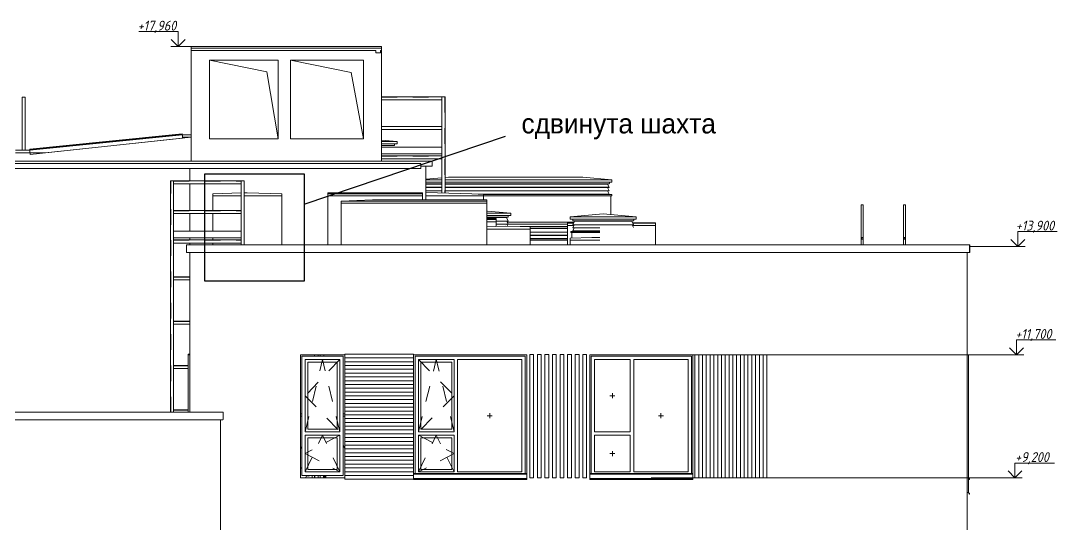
# Model space of a CAD drawing. Header units: millimetres. Extents: x -2128 to 116635, y -18248 to 18481.
# Drawn here: x 48391 to 69460, y 8257 to 18481 of the extents above; entities that cross this region are included whole.
import ezdxf

# ---------------------------------------------------------------- set-up
doc = ezdxf.new("R2010")
doc.units = ezdxf.units.MM
for name, pattern in [('200_ШТРИХ__ш1_п0_6_', [160, 100, -60]), ('IMPORT-Невидимая', [391.222223, 282.222223, -109]), ('Штрих', [635, 317.5, -317.5])]:
    doc.linetypes.add(name, pattern=pattern)
for name, color, linetype, lineweight in [('A-DETL-1', 7, 'Continuous', 5), ('A-DETL-2', 7, 'IMPORT-Невидимая', 5), ('A-DOOR', 7, 'Continuous', 9), ('A-DOOR-1', 7, 'Continuous', 5), ('A-DOOR-2', 7, '200_ШТРИХ__ш1_п0_6_', 5), ('A-DOOR-FRAM', 7, 'Continuous', 5), ('A-DOOR-HDLN', 7, 'Штрих', 5), ('A-FLOR', 7, 'Continuous', 9), ('A-GENM', 7, 'Continuous', 9), ('A-GENM-HDLN', 7, 'Штрих', 5), ('A-GLAZ-1', 7, 'Continuous', 5), ('A-GLAZ-2', 7, 'Штрих', 5), ('A-GLAZ-CWMG', 7, 'Continuous', 9), ('A-ROOF', 7, 'Continuous', 9), ('A-WALL', 7, 'Continuous', 5), ('G-ANNO-DIMS', 7, 'Continuous', 9), ('G-ANNO-DIMS-1', 7, 'Continuous', 20), ('I-WALL', 7, 'Continuous', 5), ('S-BEAM', 7, 'Continuous', 9)]:
    doc.layers.add(name, color=color, linetype=linetype, lineweight=lineweight)
doc.styles.add('ISOCPEUR_I_1', font='isocpeui.ttf', dxfattribs={"width": 0.9, "height": 200})

msp = doc.modelspace()

# ---------------------------------------------------------------- linework, layer by layer
at = {"color": 1}
for p, q in [((54149, 14756), (58244, 16134)), ((52134, 15375), (54149, 15375)), ((52134, 13196), (52134, 15375)), ((54149, 15375), (54149, 13196)), ((54149, 13196), (52134, 13196))]:
    msp.add_line(p, q, dxfattribs=at)
at = {"layer": 'A-DETL-1'}
msp.add_line((67673.8, 13899.7), (67793.8, 13899.7), dxfattribs=at)
at = {"layer": 'A-DETL-2'}
msp.add_line((51855.8, 17959.6), (51675.8, 17959.6), dxfattribs=at)
at = {"layer": 'A-DOOR'}
for centre, radius, start, end in [((54105.8, 9400), 10, 90.00005, 269.99995), ((54235.8, 9265), 30, 210.25525, 329.89411)]:
    msp.add_arc(centre, radius, start, end, dxfattribs=at)
at = {"layer": 'A-DOOR-1'}
for p, q in [((54105.8, 10450), (54075.8, 10450)), ((54975.8, 10450), (54945.8, 10450)), ((54315.8, 9250), (54315.8, 9200)), ((54595.8, 9200), (54595.8, 9250))]:
    msp.add_line(p, q, dxfattribs=at)
at = {"layer": 'A-DOOR-2'}
for p, q in [((54075.8, 9838.3), (54105.8, 9787.5)), ((54945.8, 9855.2), (54975.8, 9804.4)), ((54208.5, 9250), (54179, 9200))]:
    msp.add_line(p, q, dxfattribs=at)
at = {"layer": 'A-DOOR-FRAM'}
for p, q in [((54075.8, 10500), (54105.8, 10500)), ((54105.8, 10450), (54075.8, 10450)), ((54945.8, 10500), (54975.8, 10500)), ((54975.8, 10450), (54945.8, 10450)), ((54315.8, 9250), (54315.8, 9200)), ((54570.8, 9250), (54570.8, 9200))]:
    msp.add_line(p, q, dxfattribs=at)
at = {"layer": 'A-DOOR-HDLN'}
for p, q in [((54105.8, 10500), (54075.8, 10500)), ((54105.8, 10500), (54075.8, 10500)), ((54975.8, 10500), (54945.8, 10500)), ((54975.8, 10500), (54945.8, 10500)), ((54365.8, 9200), (54365.8, 9250)), ((54365.8, 9200), (54365.8, 9250)), ((54545.8, 9200), (54545.8, 9250)), ((54545.8, 9200), (54545.8, 9250))]:
    msp.add_line(p, q, dxfattribs=at)
at = {"layer": 'A-FLOR'}
for p, q in [((51680.8, 16165), (48578.8, 15850)), ((48885.6, 15800), (51680.8, 16095.8)), ((51680.8, 16165), (51855.8, 16165)), ((51680.8, 16165), (51680.8, 16095.8)), ((51855.8, 16115), (51680.8, 16115)), ((48285.8, 15850), (48578.8, 15850)), ((48578.8, 15850), (48578.8, 15800)), ((48885.6, 15800), (48285.8, 15800)), ((40025.8, 15580), (56525.8, 15580)), ((56525.8, 15480), (40025.8, 15480)), ((56525.8, 15580), (56525.8, 15480))]:
    msp.add_line(p, q, dxfattribs=at)
at = {"layer": 'A-GENM'}
for p, q in [((48420.6, 16930), (48483.6, 16930)), ((48420.6, 15850), (48420.6, 16930)), ((48483.6, 16930), (48483.6, 15850)), ((56952.8, 16937), (55725.8, 16937)), ((55725.8, 16874), (56952.8, 16874)), ((56952.8, 16937), (57015.8, 16937)), ((56952.8, 16937), (56952.8, 14984.3)), ((57015.8, 14982.4), (57015.8, 16937)), ((56952.8, 16337), (55725.8, 16337)), ((55725.8, 16274), (56952.8, 16274)), ((55725.8, 15917), (56952.8, 15917)), ((56751.5, 15629.9), (39865.8, 15629.9)), ((55725.8, 15777), (56952.8, 15777)), ((56952.8, 15737), (55725.8, 15737)), ((55725.8, 15674), (56952.8, 15674)), ((56751.5, 15629.9), (56751.5, 15530)), ((56525.8, 15530), (56751.5, 15530)), ((51435.8, 15230), (51498.8, 15230)), ((51435.8, 15230), (51435.8, 10529.7)), ((51498.8, 10529.7), (51498.8, 15230)), ((52872.8, 15230), (51498.8, 15230)), ((52872.8, 15230), (52935.8, 15230)), ((52872.8, 15230), (52872.8, 13930)), ((52935.8, 13930), (52935.8, 15230)), ((51498.8, 15167), (52872.8, 15167)), ((52872.8, 14630), (51498.8, 14630)), ((51498.8, 14567), (52872.8, 14567)), ((65475.8, 14735.4), (65475.8, 14073.9)), ((65507.8, 14743.4), (65483.8, 14743.4)), ((65483.8, 14743.4), (65507.8, 14743.4)), ((65515.8, 14073.9), (65515.8, 14735.4)), ((66335.8, 14735.4), (66335.8, 14073.9)), ((66367.8, 14743.4), (66343.8, 14743.4)), ((66375.8, 14073.9), (66375.8, 14735.4)), ((51498.8, 14210), (52872.8, 14210)), ((51498.8, 14070), (52872.8, 14070)), ((52872.8, 14030), (51498.8, 14030)), ((51498.8, 13967), (52872.8, 13967)), ((51757.7, 13930), (67673.8, 13930)), ((51757.7, 13930), (51757.7, 13783)), ((65475.8, 14073.9), (65475.8, 14055)), ((65475.8, 14055), (65475.8, 13930)), ((65479.8, 14055), (65479.8, 14073.9)), ((65507.8, 14080.2), (65483.8, 14080.2)), ((65483.8, 14077.1), (65507.8, 14077.1)), ((65507.8, 14051.9), (65483.8, 14051.9)), ((65483.8, 14048.7), (65507.8, 14048.7)), ((65511.8, 14073.9), (65511.8, 14055)), ((65515.8, 14055), (65515.8, 14073.9)), ((65515.8, 13930), (65515.8, 14055)), ((66335.8, 14073.9), (66335.8, 14055)), ((66335.8, 14055), (66335.8, 13930)), ((66339.8, 14055), (66339.8, 14073.9)), ((66367.8, 14080.2), (66343.8, 14080.2)), ((66343.8, 14077.1), (66367.8, 14077.1)), ((66367.8, 14051.9), (66343.8, 14051.9)), ((66343.8, 14048.7), (66367.8, 14048.7)), ((66371.8, 14073.9), (66371.8, 14055)), ((66375.8, 14055), (66375.8, 14073.9)), ((66375.8, 13930), (66375.8, 14055)), ((67673.8, 13930), (67673.8, 13783)), ((67673.8, 13930), (67685.8, 13930)), ((67685.8, 13930), (67685.8, 13783)), ((51764.8, 13775.9), (67666.7, 13775.9)), ((67666, 13775.9), (67678.6, 13775.9)), ((51825.8, 13280), (51498.8, 13280)), ((51498.8, 13217), (51825.8, 13217)), ((51825.8, 12380), (51498.8, 12380)), ((51498.8, 12317), (51825.8, 12317)), ((54359.8, 11670), (54359.8, 11700)), ((54434.8, 11670), (54434.8, 11700)), ((54476.8, 11700), (54476.8, 11670)), ((54551.8, 11700), (54551.8, 11670)), ((51795.8, 11480), (51498.8, 11480)), ((51498.8, 11417), (51795.8, 11417)), ((51795.8, 10580), (51498.8, 10580)), ((52502.8, 10529.7), (39875.7, 10529.7)), ((39882.8, 10376.9), (52495.7, 10376.9)), ((52502.8, 10384), (52502.8, 10529.7)), ((54359.8, 9200), (54359.8, 9250)), ((54434.8, 9200), (54434.8, 9250)), ((54476.8, 9250), (54476.8, 9200)), ((54551.8, 9250), (54551.8, 9200))]:
    msp.add_line(p, q, dxfattribs=at)
at = {"layer": 'A-GENM', "flags": 128}
for points in [[(65483.8, 14743.4), (65482, 14743.2), (65480.3, 14742.6), (65478.8, 14741.7), (65477.5, 14740.4), (65476.5, 14738.9), (65476, 14737.2), (65475.8, 14735.4)], [(65475.8, 14735.4), (65476, 14737.2), (65476.5, 14738.9), (65477.5, 14740.4), (65478.8, 14741.7), (65480.3, 14742.6), (65482, 14743.2), (65483.8, 14743.4)], [(65515.8, 14735.4), (65515.6, 14737.2), (65515, 14738.9), (65514, 14740.4), (65512.7, 14741.7), (65511.2, 14742.6), (65509.5, 14743.2), (65507.8, 14743.4)], [(65507.8, 14743.4), (65509.5, 14743.2), (65511.2, 14742.6), (65512.7, 14741.7), (65514, 14740.4), (65515, 14738.9), (65515.6, 14737.2), (65515.8, 14735.4)], [(66343.8, 14743.4), (66342, 14743.2), (66340.3, 14742.6), (66338.8, 14741.7), (66337.5, 14740.4), (66336.5, 14738.9), (66336, 14737.2), (66335.8, 14735.4)], [(66375.8, 14735.4), (66375.6, 14737.2), (66375, 14738.9), (66374, 14740.4), (66372.7, 14741.7), (66371.2, 14742.6), (66369.5, 14743.2), (66367.8, 14743.4)]]:
    msp.add_lwpolyline(points, dxfattribs=at)
at = {"layer": 'A-GENM'}
for centre, major_axis, start_param, end_param in [((65483.8, 14073.9), (8, 0), 1.5707963, 3.1415927), ((65483.8, 14055), (8, 0), 3.1415927, 4.712389), ((65483.8, 14073.9), (4, 0), 1.5707963, 3.1415927), ((65483.8, 14055), (4, 0), 3.1415927, 4.712389), ((65507.8, 14073.9), (8, 0), 0, 1.5707963), ((65507.8, 14073.9), (4, 0), 0, 1.5707963), ((65507.8, 14055), (8, 0), 4.712389, 6.2831853), ((65507.8, 14055), (-4, 0), 1.5707963, 3.1415927), ((66343.8, 14073.9), (8, 0), 1.5707963, 3.1415927), ((66343.8, 14055), (8, 0), 3.1415927, 4.712389), ((66343.8, 14073.9), (4, 0), 1.5707963, 3.1415927), ((66343.8, 14055), (4, 0), 3.1415927, 4.712389), ((66367.8, 14073.9), (8, 0), 0, 1.5707963), ((66367.8, 14073.9), (4, 0), 0, 1.5707963), ((66367.8, 14055), (8, 0), 4.712389, 6.2831853), ((66367.8, 14055), (-4, 0), 1.5707963, 3.1415927)]:
    msp.add_ellipse(centre, major_axis=major_axis, ratio=0.7884183, start_param=start_param, end_param=end_param, dxfattribs=at)
for points, knots in [([(51757.7, 13783), (51757.7, 13782.5), (51757.8, 13781.3), (51758.3, 13780), (51758.9, 13779), (51759.4, 13778.4), (51760, 13777.8), (51760.7, 13777.2), (51761.4, 13776.8), (51762.2, 13776.4), (51763, 13776.1), (51763.8, 13776), (51764.7, 13775.9), (51765.2, 13775.9), (51765.5, 13776)], [0, 0, 0, 0, 0.11111111, 0.22222222, 0.27777778, 0.33333333, 0.38888889, 0.44444444, 0.5, 0.55555556, 0.61111111, 0.66666667, 0.72222222, 0.77777778, 0.77777778, 0.77777778, 0.77777778]), ([(67673.8, 13783), (67673.8, 13782.5), (67673.7, 13781.3), (67673.2, 13780), (67672.6, 13779), (67672.1, 13778.4), (67671.5, 13777.8), (67670.8, 13777.2), (67670.1, 13776.8), (67669.3, 13776.4), (67668.5, 13776.1), (67667.7, 13776), (67666.9, 13775.9), (67666.3, 13775.9), (67666, 13776)], [0, 0, 0, 0, 0.11111111, 0.22222222, 0.27777778, 0.33333333, 0.38888889, 0.44444444, 0.5, 0.55555556, 0.61111111, 0.66666667, 0.72222222, 0.77777778, 0.77777778, 0.77777778, 0.77777778]), ([(67685.8, 13783), (67685.8, 13782.5), (67685.6, 13781.3), (67685.1, 13780), (67684.5, 13779), (67684, 13778.4), (67683.4, 13777.8), (67682.8, 13777.2), (67682, 13776.8), (67681.3, 13776.4), (67680.5, 13776.1), (67679.6, 13776), (67678.8, 13775.9), (67678.2, 13775.9), (67677.9, 13776)], [0, 0, 0, 0, 0.11111111, 0.22222222, 0.27777778, 0.33333333, 0.38888889, 0.44444444, 0.5, 0.55555556, 0.61111111, 0.66666667, 0.72222222, 0.77777778, 0.77777778, 0.77777778, 0.77777778]), ([(52495, 10377), (52495.3, 10376.9), (52495.9, 10376.9), (52496.7, 10377), (52497.5, 10377.1), (52498.3, 10377.4), (52499.1, 10377.8), (52499.8, 10378.2), (52500.5, 10378.8), (52501.1, 10379.4), (52501.6, 10380), (52502.2, 10381), (52502.7, 10382.3), (52502.8, 10383.5), (52502.8, 10384)], [0.22222222, 0.22222222, 0.22222222, 0.22222222, 0.27777778, 0.33333333, 0.38888889, 0.44444444, 0.5, 0.55555556, 0.61111111, 0.66666667, 0.72222222, 0.77777778, 0.88888889, 1, 1, 1, 1])]:
    msp.add_open_spline(points, degree=3, knots=knots, dxfattribs=at)
for points in [[(67667.7, 13776), (67667.4, 13776), (67666.9, 13775.9), (67666.3, 13775.9), (67666, 13776)], [(67679.6, 13776), (67679.3, 13776), (67678.8, 13775.9), (67678.2, 13775.9), (67677.9, 13776)]]:
    msp.add_open_spline(points, degree=3, dxfattribs=at)
at = {"layer": 'A-GENM-HDLN'}
for p, q in [((48477.6, 15850), (48477.6, 16930)), ((55725.8, 16931), (56952.8, 16931)), ((56952.8, 16937), (57009.8, 16937)), ((57009.8, 16937), (57015.8, 16937)), ((57009.8, 16937), (57009.8, 14982.6)), ((55725.8, 16331), (56952.8, 16331)), ((55725.8, 15731), (56952.8, 15731)), ((51441.8, 15230), (51435.8, 15230)), ((51498.8, 15230), (51441.8, 15230)), ((51441.8, 10529.7), (51441.8, 15230)), ((51498.8, 15224), (52872.8, 15224)), ((52872.8, 15230), (52929.8, 15230)), ((52929.8, 15230), (52935.8, 15230)), ((52929.8, 15230), (52929.8, 13930)), ((51498.8, 14624), (52872.8, 14624)), ((51498.8, 14024), (52872.8, 14024)), ((51498.8, 13274), (51825.8, 13274)), ((51498.8, 12374), (51825.8, 12374)), ((51498.8, 11474), (51795.8, 11474)), ((51498.8, 10574), (51795.8, 10574))]:
    msp.add_line(p, q, dxfattribs=at)
at = {"layer": 'A-GLAZ-1'}
for p, q in [((53392.4, 17446.7), (52225.8, 17680)), ((55109.1, 17433.3), (53875.8, 17680)), ((53625.8, 16085), (53392.4, 17446.7)), ((55355.8, 16085), (55109.1, 17433.3)), ((54075.8, 11700), (54075.8, 9200)), ((54975.8, 11700), (54075.8, 11700)), ((54105.8, 9250), (54105.8, 11670)), ((54105.8, 11670), (54945.8, 11670)), ((54175.8, 11600), (54175.8, 10135)), ((54175.8, 11600), (54875.8, 11600)), ((54875.8, 10135), (54875.8, 11600)), ((54945.8, 11670), (54945.8, 9250)), ((54975.8, 11557), (54975.8, 11634)), ((58675.8, 11700), (56375.8, 11700)), ((56375.8, 11634), (56375.8, 11557)), ((56405.8, 9285), (56405.8, 11670)), ((56405.8, 11670), (58645.8, 11670)), ((56475.8, 11600), (56475.8, 10135)), ((56475.8, 11600), (57200.8, 11600)), ((57200.8, 11600), (57200.8, 10135)), ((57270.8, 9320), (57270.8, 11600)), ((57270.8, 11600), (58575.8, 11600)), ((58575.8, 9320), (58575.8, 11600)), ((58645.8, 11670), (58645.8, 9285)), ((58675.8, 9202.5), (58675.8, 11700)), ((59955.8, 11700), (59955.8, 9202.5)), ((62055.8, 11700), (59955.8, 11700)), ((59985.8, 9285), (59985.8, 11670)), ((59985.8, 11670), (62025.8, 11670)), ((60055.8, 11600), (60055.8, 10135)), ((60055.8, 11600), (60780.8, 11600)), ((60780.8, 11600), (60780.8, 10135)), ((60850.8, 9320), (60850.8, 11600)), ((60850.8, 11600), (61955.8, 11600)), ((61955.8, 9320), (61955.8, 11600)), ((62025.8, 11670), (62025.8, 9285)), ((62055.8, 9202.5), (62055.8, 11700)), ((54225.8, 11550), (54225.8, 10185)), ((54225.8, 11550), (54825.8, 11550)), ((54825.8, 10185), (54825.8, 11550)), ((54975.8, 11403), (54975.8, 11480)), ((56375.8, 11480), (56375.8, 11403)), ((56525.8, 11550), (56525.8, 10185)), ((56525.8, 11550), (57150.8, 11550)), ((57150.8, 10185), (57150.8, 11550)), ((54975.8, 11249), (54975.8, 11326)), ((54975.8, 11095), (54975.8, 11172)), ((56375.8, 11326), (56375.8, 11249)), ((56375.8, 11172), (56375.8, 11095)), ((54975.8, 10941), (54975.8, 11018)), ((56375.8, 11018), (56375.8, 10941)), ((54975.8, 10787), (54975.8, 10864)), ((56375.8, 10864), (56375.8, 10787)), ((60468.3, 10867.5), (60368.3, 10867.5)), ((60418.3, 10917.5), (60418.3, 10817.5)), ((54975.8, 10633), (54975.8, 10710)), ((54975.8, 10479), (54975.8, 10556)), ((56375.8, 10710), (56375.8, 10633)), ((56375.8, 10556), (56375.8, 10479)), ((54975.8, 10325), (54975.8, 10402)), ((56375.8, 10402), (56375.8, 10325)), ((57973.3, 10460), (57873.3, 10460)), ((57923.3, 10510), (57923.3, 10410)), ((61453.3, 10460), (61353.3, 10460)), ((61403.3, 10510), (61403.3, 10410)), ((54875.8, 10135), (54175.8, 10135)), ((54225.8, 10185), (54825.8, 10185)), ((54975.8, 10171), (54975.8, 10248)), ((56375.8, 10248), (56375.8, 10171)), ((57200.8, 10135), (56475.8, 10135)), ((56525.8, 10185), (57150.8, 10185)), ((60780.8, 10135), (60055.8, 10135)), ((54175.8, 10065), (54175.8, 9320)), ((54175.8, 10065), (54875.8, 10065)), ((54225.8, 10015), (54225.8, 9370)), ((54225.8, 10015), (54825.8, 10015)), ((54825.8, 9370), (54825.8, 10015)), ((54875.8, 9320), (54875.8, 10065)), ((54975.8, 10017), (54975.8, 10094)), ((54975.8, 9863), (54975.8, 9940)), ((56375.8, 10094), (56375.8, 10017)), ((56375.8, 9940), (56375.8, 9863)), ((56475.8, 10065), (56475.8, 9320)), ((56475.8, 10065), (57200.8, 10065)), ((56525.8, 10015), (56525.8, 9370)), ((56525.8, 10015), (57150.8, 10015)), ((57150.8, 9370), (57150.8, 10015)), ((57200.8, 10065), (57200.8, 9320)), ((60055.8, 10065), (60055.8, 9320)), ((60055.8, 10065), (60780.8, 10065)), ((60780.8, 10065), (60780.8, 9320)), ((54975.8, 9709), (54975.8, 9786)), ((56375.8, 9786), (56375.8, 9709)), ((60468.3, 9692.5), (60368.3, 9692.5)), ((60418.3, 9742.5), (60418.3, 9642.5)), ((54975.8, 9555), (54975.8, 9632)), ((56375.8, 9632), (56375.8, 9555)), ((54175.8, 9320), (54875.8, 9320)), ((54225.8, 9370), (54825.8, 9370)), ((54975.8, 9401), (54975.8, 9478)), ((54975.8, 9247), (54975.8, 9324)), ((56375.8, 9478), (56375.8, 9401)), ((56375.8, 9324), (56375.8, 9247)), ((58675.8, 9285), (56375.8, 9285)), ((58675.8, 9275), (56375.8, 9275)), ((56475.8, 9320), (57200.8, 9320)), ((56525.8, 9370), (57150.8, 9370)), ((57270.8, 9320), (58575.8, 9320)), ((62055.8, 9285), (59955.8, 9285)), ((62055.8, 9275), (59955.8, 9275)), ((60055.8, 9320), (60780.8, 9320)), ((60850.8, 9320), (61955.8, 9320)), ((54075.8, 9200), (54975.8, 9200)), ((54945.8, 9250), (54105.8, 9250)), ((56375.8, 9188), (56375.8, 9193.8)), ((56375.8, 9163), (56375.8, 9188)), ((56375.8, 9188), (58675.8, 9188)), ((58675.8, 9163), (56375.8, 9163)), ((58675.8, 9202.5), (58675.8, 9188)), ((58675.8, 9188), (58675.8, 9163)), ((59955.8, 9188), (59955.8, 9202.5)), ((59955.8, 9163), (59955.8, 9188)), ((59955.8, 9188), (62055.8, 9188)), ((62055.8, 9163), (59955.8, 9163)), ((62055.8, 9202.5), (62055.8, 9188)), ((62055.8, 9188), (62055.8, 9163)), ((67675.8, 9188), (67625.8, 9202.5)), ((67625.8, 9201.5), (67674.8, 9187.2)), ((67665.6, 9177.4), (67664.6, 9177.1)), ((67664.6, 9177.1), (67669.8, 9163)), ((67670.5, 9164), (67665.6, 9177.4)), ((67669.8, 9163), (67675.8, 9163)), ((67674.8, 9164), (67670.5, 9164)), ((67674.8, 9187.2), (67674.8, 9164)), ((67675.8, 9163), (67675.8, 9188)), ((67675.8, 8891), (67625.8, 8902.5)), ((67625.8, 8901.5), (67674.8, 8890.2)), ((67665.6, 8880.4), (67664.6, 8880.1)), ((67664.6, 8880.1), (67669.8, 8866)), ((67670.5, 8867), (67665.6, 8880.4)), ((67669.8, 8866), (67675.8, 8866)), ((67674.8, 8867), (67670.5, 8867)), ((67674.8, 8890.2), (67674.8, 8867)), ((67675.8, 8866), (67675.8, 8891))]:
    msp.add_line(p, q, dxfattribs=at)
at = {"layer": 'A-GLAZ-2'}
for p, q in [((54175.8, 10135), (54525.8, 11600)), ((54875.8, 11600), (54175.8, 10867.5)), ((54875.8, 10135), (54525.8, 11600)), ((56475.8, 10135), (56838.3, 11600)), ((56475.8, 11600), (57200.8, 10867.5)), ((57200.8, 10135), (56838.3, 11600)), ((54175.8, 10867.5), (54875.8, 10135)), ((57200.8, 10867.5), (56475.8, 10135)), ((54175.8, 9320), (54525.8, 10065)), ((54875.8, 10065), (54175.8, 9692.5)), ((54875.8, 9320), (54525.8, 10065)), ((56475.8, 9320), (56838.3, 10065)), ((56475.8, 10065), (57200.8, 9692.5)), ((57200.8, 9320), (56838.3, 10065)), ((54175.8, 9692.5), (54875.8, 9320)), ((57200.8, 9692.5), (56475.8, 9320))]:
    msp.add_line(p, q, dxfattribs=at)
at = {"layer": 'A-GLAZ-CWMG'}
for p, q in [((48573, 15874.8), (50123, 16029.8)), ((50123, 16029.8), (51673, 16184.8)), ((50124.7, 16012.9), (51674.7, 16167.9)), ((51673, 16184.8), (51674.7, 16167.9)), ((51674.7, 16167.9), (51675, 16164.3)), ((51680.8, 16107), (51681.9, 16095.9)), ((48574.7, 15857.9), (48573, 15874.8)), ((48574.7, 15857.9), (50124.7, 16012.9)), ((48575.5, 15850), (48574.7, 15857.9))]:
    msp.add_line(p, q, dxfattribs=at)
at = {"layer": 'A-ROOF'}
for p, q in [((51855.8, 17876.8), (51855.8, 17960.6)), ((55725.8, 17960.6), (51855.8, 17960.6)), ((55725.8, 17924), (51855.8, 17924)), ((55725.8, 17960.6), (55725.8, 17880)), ((51855.8, 17876.8), (55605.8, 17876.8)), ((55605.8, 17876.8), (55605.8, 17830)), ((55705.8, 17830), (55605.8, 17830)), ((55705.8, 17830), (55705.8, 17880)), ((55705.8, 17880), (55725.8, 17880)), ((52872.8, 14986.3), (52295.8, 14969)), ((52295.8, 14924.4), (52295.8, 14969)), ((52995.8, 14990), (52935.8, 14988.2)), ((53695.8, 14969), (52995.8, 14990)), ((53695.8, 14969), (53695.8, 14924.4)), ((54635.8, 14925), (54635.8, 14990)), ((56555.8, 14990), (54635.8, 14990)), ((56555.8, 14969), (54635.8, 14969)), ((56555.8, 14925), (56555.8, 14990)), ((57795.8, 14959), (56625.8, 14994.1)), ((52295.8, 14924.4), (52872.8, 14924.4)), ((52935.8, 14924.4), (53695.8, 14924.4)), ((54635.8, 14925), (56555.8, 14925)), ((55540.8, 14843.9), (54905.8, 14819)), ((54905.8, 14775), (54905.8, 14819)), ((57865.8, 14819), (54905.8, 14819)), ((54905.8, 14775), (57865.8, 14775)), ((57865.8, 14843.9), (55540.8, 14843.9)), ((56625.8, 14925), (57795.8, 14925)), ((57795.8, 14959), (57795.8, 14925)), ((57865.8, 14843.9), (57865.8, 14775)), ((57865.8, 14465), (58055.8, 14465)), ((58055.8, 14444), (57865.8, 14444)), ((57865.8, 14400), (58055.8, 14400)), ((58055.8, 14465), (58055.8, 14400)), ((59505.8, 14325), (59505.8, 14380.2)), ((59505.8, 14380.2), (59631.4, 14380.2)), ((59626.1, 14369), (59505.8, 14369)), ((60830.1, 14380.2), (61295.8, 14380.2)), ((61295.8, 14369), (60835.4, 14369)), ((61295.8, 14380.2), (61295.8, 14325)), ((58240.8, 14309.1), (57865.8, 14297.9)), ((57865.8, 14250), (58745.8, 14250)), ((58745.8, 14294), (58240.8, 14309.1)), ((58745.8, 14294), (58745.8, 14250)), ((59505.8, 14325), (59635.3, 14325)), ((60826.2, 14325), (61295.8, 14325)), ((60000.8, 14082.2), (59560.8, 14069)), ((59560.8, 14025), (59560.8, 14069)), ((59560.8, 14025), (60162.8, 14025)), ((60162.8, 14077.3), (60000.8, 14082.2))]:
    msp.add_line(p, q, dxfattribs=at)
at = {"layer": 'A-WALL'}
for p, q in [((51855.8, 15629.9), (51855.8, 17876.8)), ((51855.8, 17876.8), (51855.8, 17876.8)), ((55725.8, 17880), (55725.8, 15629.9)), ((52225.8, 16085), (52225.8, 17680)), ((52225.8, 17680), (53625.8, 17680)), ((53625.8, 17680), (53625.8, 16085)), ((53875.8, 16085), (53875.8, 17680)), ((53875.8, 17680), (55355.8, 17680)), ((55355.8, 17680), (55355.8, 16085)), ((53625.8, 16085), (52225.8, 16085)), ((55355.8, 16085), (53875.8, 16085)), ((51825.8, 15230), (51825.8, 15480)), ((56625.8, 15530), (56625.8, 14843.9)), ((51825.8, 14630), (51825.8, 15167)), ((52295.8, 14924.4), (52295.8, 14630)), ((53695.8, 14924.4), (53695.8, 14924.4)), ((53695.8, 13930), (53695.8, 14924.4)), ((54635.8, 13930), (54635.8, 14925)), ((54905.8, 13930), (54905.8, 14775)), ((56555.8, 14843.9), (56555.8, 14925)), ((57795.8, 14843.9), (57795.8, 14925)), ((57865.8, 13930), (57865.8, 14775)), ((60385.8, 14545.1), (60385.8, 14926.5)), ((51825.8, 14210), (51825.8, 14567)), ((52295.8, 14567), (52295.8, 14210)), ((58055.8, 14303.6), (58055.8, 14400)), ((60385.8, 14412.1), (60385.8, 14420.3)), ((58745.8, 13930), (58745.8, 14250)), ((59505.8, 13930), (59505.8, 14325)), ((59595.8, 14178.1), (59595.8, 14070)), ((61295.8, 13930), (61295.8, 14325)), ((51825.8, 14030), (51825.8, 14070)), ((51825.8, 13930), (51825.8, 13967)), ((52295.8, 14070), (52295.8, 14030)), ((52295.8, 13967), (52295.8, 13930)), ((59560.8, 13930), (59560.8, 14025)), ((51825.8, 13776), (51825.8, 10529.7)), ((67625.8, 13776), (67625.8, -89.5)), ((54075.8, 11700), (54975.8, 11700)), ((54075.8, 9200), (54075.8, 11700)), ((54975.8, 11634), (54975.8, 11557)), ((56375.8, 11700), (58675.8, 11700)), ((56375.8, 11557), (56375.8, 11634)), ((58675.8, 11700), (58675.8, 9202.5)), ((59955.8, 11700), (62055.8, 11700)), ((59955.8, 9202.5), (59955.8, 11700)), ((62055.8, 11700), (62055.8, 9202.5)), ((54975.8, 11480), (54975.8, 11403)), ((56375.8, 11403), (56375.8, 11480)), ((54975.8, 11326), (54975.8, 11249)), ((54975.8, 11172), (54975.8, 11095)), ((56375.8, 11249), (56375.8, 11326)), ((56375.8, 11095), (56375.8, 11172)), ((54975.8, 11018), (54975.8, 10941)), ((56375.8, 10941), (56375.8, 11018)), ((54975.8, 10864), (54975.8, 10787)), ((56375.8, 10787), (56375.8, 10864)), ((54975.8, 10710), (54975.8, 10633)), ((54975.8, 10556), (54975.8, 10479)), ((56375.8, 10633), (56375.8, 10710)), ((56375.8, 10479), (56375.8, 10556)), ((52452.8, 10377), (52452.8, 7500)), ((54975.8, 10402), (54975.8, 10325)), ((56375.8, 10325), (56375.8, 10402)), ((54975.8, 10248), (54975.8, 10171)), ((56375.8, 10171), (56375.8, 10248)), ((54975.8, 10094), (54975.8, 10017)), ((54975.8, 9940), (54975.8, 9863)), ((56375.8, 10017), (56375.8, 10094)), ((56375.8, 9863), (56375.8, 9940)), ((54975.8, 9786), (54975.8, 9709)), ((56375.8, 9709), (56375.8, 9786)), ((54975.8, 9632), (54975.8, 9555)), ((56375.8, 9555), (56375.8, 9632)), ((54975.8, 9478), (54975.8, 9401)), ((54975.8, 9324), (54975.8, 9247)), ((56375.8, 9401), (56375.8, 9478)), ((56375.8, 9247), (56375.8, 9324)), ((54975.8, 9200), (54075.8, 9200))]:
    msp.add_line(p, q, dxfattribs=at)
at = {"layer": 'G-ANNO-DIMS', "extrusion": (0, 0, -1)}
for p, q in [((51588.6, 18259.6), (50788.6, 18259.6)), ((51588.6, 17959.6), (51588.6, 18259.6)), ((51740.2, 17959.6), (51440.2, 17959.6))]:
    msp.add_line(p, q, dxfattribs=at)
at = {"layer": 'G-ANNO-DIMS'}
for p, q in [((51746.9, 17959.6), (51588.6, 17959.6)), ((68660.5, 14199.7), (69460.5, 14199.7)), ((68660.5, 13899.7), (68660.5, 14199.7)), ((67728.7, 13899.7), (68660.5, 13899.7)), ((68508.9, 13899.7), (68808.8, 13899.7)), ((68631.4, 12000), (69431.4, 12000)), ((68631.4, 11700), (68631.4, 12000)), ((61796.9, 11700), (68631.4, 11700)), ((68479.8, 11700), (68779.8, 11700)), ((68601.2, 9500), (69401.2, 9500)), ((68601.2, 9200), (68601.2, 9500)), ((61208.4, 9200), (68601.2, 9200)), ((68449.6, 9200), (68749.5, 9200))]:
    msp.add_line(p, q, dxfattribs=at)
at = {"layer": 'G-ANNO-DIMS-1', "extrusion": (0, 0, -1)}
for q in [(51447.1, 18101), (51730, 18101)]:
    msp.add_line((51588.6, 17959.6), q, dxfattribs=at)
at = {"layer": 'G-ANNO-DIMS-1'}
for p, q in [((68660.5, 13899.7), (68519.1, 14041.2)), ((68660.5, 13899.7), (68801.9, 14041.2)), ((68631.4, 11700), (68490, 11841.4)), ((68631.4, 11700), (68772.9, 11841.4)), ((68601.2, 9200), (68459.8, 9341.4)), ((68601.2, 9200), (68742.6, 9341.4))]:
    msp.add_line(p, q, dxfattribs=at)
at = {"layer": 'I-WALL'}
for p, q in [((51855.8, 16114.3), (48583.8, 15768.1)), ((48583.8, 15800), (48583.8, 15768.1)), ((51795.8, 11700), (51795.8, 11712)), ((51825.8, 11712), (51795.8, 11712)), ((51795.8, 10529.7), (51795.8, 11700)), ((51825.8, 11700), (51795.8, 11700)), ((56375.8, 11711), (54975.8, 11711)), ((54975.8, 11711), (54975.8, 11634)), ((54975.8, 11634), (56375.8, 11634)), ((56375.8, 11634), (56375.8, 11711)), ((58815.3, 11701), (58738.3, 11701)), ((58738.3, 11701), (58738.3, 9200)), ((58815.3, 9200), (58815.3, 11701)), ((58969.3, 11701), (58892.3, 11701)), ((58892.3, 11701), (58892.3, 9200)), ((58969.3, 9200), (58969.3, 11701)), ((59123.3, 11701), (59046.3, 11701)), ((59046.3, 11701), (59046.3, 9200)), ((59123.3, 9200), (59123.3, 11701)), ((59277.3, 11701), (59200.3, 11701)), ((59200.3, 11701), (59200.3, 9200)), ((59277.3, 9200), (59277.3, 11701)), ((59431.3, 11701), (59354.3, 11701)), ((59354.3, 11701), (59354.3, 9200)), ((59431.3, 9200), (59431.3, 11701)), ((59585.3, 11701), (59508.3, 11701)), ((59508.3, 11701), (59508.3, 9200)), ((59585.3, 9200), (59585.3, 11701)), ((59739.3, 11701), (59662.3, 11701)), ((59662.3, 11701), (59662.3, 9200)), ((59739.3, 9200), (59739.3, 11701)), ((59893.3, 11701), (59816.3, 11701)), ((59816.3, 11701), (59816.3, 9200)), ((59893.3, 9200), (59893.3, 11701)), ((62172.8, 11700), (62095.8, 11700)), ((62095.8, 11700), (62095.8, 9200)), ((62172.8, 9200), (62172.8, 11700)), ((62326.8, 11700), (62249.8, 11700)), ((62249.8, 11700), (62249.8, 9200)), ((62326.8, 9200), (62326.8, 11700)), ((62480.8, 11700), (62403.8, 11700)), ((62403.8, 11700), (62403.8, 9200)), ((62480.8, 9200), (62480.8, 11700)), ((62634.8, 11700), (62557.8, 11700)), ((62557.8, 11700), (62557.8, 9200)), ((62634.8, 9200), (62634.8, 11700)), ((62788.8, 11700), (62711.8, 11700)), ((62711.8, 11700), (62711.8, 9200)), ((62788.8, 9200), (62788.8, 11700)), ((62942.8, 11700), (62865.8, 11700)), ((62865.8, 11700), (62865.8, 9200)), ((62942.8, 9200), (62942.8, 11700)), ((63096.8, 11700), (63019.8, 11700)), ((63019.8, 11700), (63019.8, 9200)), ((63096.8, 9200), (63096.8, 11700)), ((63250.8, 11700), (63173.8, 11700)), ((63173.8, 11700), (63173.8, 9200)), ((63250.8, 9200), (63250.8, 11700)), ((63404.8, 11700), (63327.8, 11700)), ((63327.8, 11700), (63327.8, 9200)), ((63404.8, 9200), (63404.8, 11700)), ((63558.8, 11700), (63481.8, 11700)), ((63481.8, 11700), (63481.8, 9200)), ((63558.8, 9200), (63558.8, 11700)), ((67655.8, 11700), (67625.8, 11700)), ((67655.8, 11700), (67655.8, 9199)), ((56375.8, 11557), (54975.8, 11557)), ((54975.8, 11557), (54975.8, 11480)), ((54975.8, 11480), (56375.8, 11480)), ((56375.8, 11403), (54975.8, 11403)), ((54975.8, 11403), (54975.8, 11326)), ((56375.8, 11480), (56375.8, 11557)), ((56375.8, 11326), (56375.8, 11403)), ((54975.8, 11326), (56375.8, 11326)), ((56375.8, 11249), (54975.8, 11249)), ((54975.8, 11249), (54975.8, 11172)), ((54975.8, 11172), (56375.8, 11172)), ((56375.8, 11172), (56375.8, 11249)), ((56375.8, 11095), (54975.8, 11095)), ((54975.8, 11095), (54975.8, 11018)), ((54975.8, 11018), (56375.8, 11018)), ((56375.8, 11018), (56375.8, 11095)), ((56375.8, 10941), (54975.8, 10941)), ((54975.8, 10941), (54975.8, 10864)), ((54975.8, 10864), (56375.8, 10864)), ((56375.8, 10787), (54975.8, 10787)), ((54975.8, 10787), (54975.8, 10710)), ((56375.8, 10864), (56375.8, 10941)), ((56375.8, 10710), (56375.8, 10787)), ((54975.8, 10710), (56375.8, 10710)), ((56375.8, 10633), (54975.8, 10633)), ((54975.8, 10633), (54975.8, 10556)), ((54975.8, 10556), (56375.8, 10556)), ((56375.8, 10556), (56375.8, 10633)), ((56375.8, 10479), (54975.8, 10479)), ((54975.8, 10479), (54975.8, 10402)), ((54975.8, 10402), (56375.8, 10402)), ((56375.8, 10325), (54975.8, 10325)), ((54975.8, 10325), (54975.8, 10248)), ((56375.8, 10402), (56375.8, 10479)), ((56375.8, 10248), (56375.8, 10325)), ((54975.8, 10248), (56375.8, 10248)), ((56375.8, 10171), (54975.8, 10171)), ((54975.8, 10171), (54975.8, 10094)), ((56375.8, 10094), (56375.8, 10171)), ((54975.8, 10094), (56375.8, 10094)), ((56375.8, 10017), (54975.8, 10017)), ((54975.8, 10017), (54975.8, 9940)), ((54975.8, 9940), (56375.8, 9940)), ((56375.8, 9940), (56375.8, 10017)), ((56375.8, 9863), (54975.8, 9863)), ((54975.8, 9863), (54975.8, 9786)), ((54975.8, 9786), (56375.8, 9786)), ((56375.8, 9709), (54975.8, 9709)), ((54975.8, 9709), (54975.8, 9632)), ((56375.8, 9786), (56375.8, 9863)), ((56375.8, 9632), (56375.8, 9709)), ((54975.8, 9632), (56375.8, 9632)), ((56375.8, 9555), (54975.8, 9555)), ((54975.8, 9555), (54975.8, 9478)), ((56375.8, 9478), (56375.8, 9555)), ((54975.8, 9478), (56375.8, 9478)), ((56375.8, 9401), (54975.8, 9401)), ((54975.8, 9401), (54975.8, 9324)), ((54975.8, 9324), (56375.8, 9324)), ((56375.8, 9324), (56375.8, 9401)), ((56375.8, 9247), (54975.8, 9247)), ((54975.8, 9247), (54975.8, 9170)), ((54975.8, 9170), (56375.8, 9170)), ((56375.8, 9193.8), (56375.8, 9247)), ((58738.3, 9200), (58815.3, 9200)), ((58892.3, 9200), (58969.3, 9200)), ((59046.3, 9200), (59123.3, 9200)), ((59200.3, 9200), (59277.3, 9200)), ((59354.3, 9200), (59431.3, 9200)), ((59508.3, 9200), (59585.3, 9200)), ((59662.3, 9200), (59739.3, 9200)), ((59816.3, 9200), (59893.3, 9200)), ((62095.8, 9200), (62172.8, 9200)), ((62249.8, 9200), (62326.8, 9200)), ((62403.8, 9200), (62480.8, 9200)), ((62557.8, 9200), (62634.8, 9200)), ((62711.8, 9200), (62788.8, 9200)), ((62865.8, 9200), (62942.8, 9200)), ((63019.8, 9200), (63096.8, 9200)), ((63173.8, 9200), (63250.8, 9200)), ((63327.8, 9200), (63404.8, 9200)), ((63481.8, 9200), (63558.8, 9200)), ((67634.5, 9199), (67625.8, 9199)), ((67655.8, 9199), (67638.1, 9199)), ((67655.8, 9199), (67655.8, 9193.8)), ((67655.8, 9192.8), (67655.8, 8900)), ((67632.3, 8900), (67625.8, 8900)), ((67655.8, 8900), (67636.8, 8900))]:
    msp.add_line(p, q, dxfattribs=at)
at = {"layer": 'S-BEAM'}
for p, q in [((55725.8, 16057.6), (56040.8, 16030)), ((56040.8, 16030), (55725.8, 16057.6)), ((56040.8, 16030), (55725.8, 16030)), ((56040.8, 16030), (56040.8, 15980)), ((56040.8, 15980), (56040.8, 16030)), ((56040.8, 15980), (55725.8, 15980)), ((55725.8, 15950), (55984.8, 15950)), ((55990.8, 15956), (55990.8, 15980)), ((55990.8, 15980), (55990.8, 15956)), ((56952.8, 15290), (56625.8, 15261.4)), ((56952.8, 15250), (56625.8, 15250)), ((56952.8, 15200), (56625.8, 15200)), ((57085.8, 15301.6), (57015.8, 15295.5)), ((60405.8, 15250), (57015.8, 15250)), ((60405.8, 15200), (57015.8, 15200)), ((57085.8, 15301.6), (59815.8, 15301.6)), ((59815.8, 15301.6), (57085.8, 15301.6)), ((58405.8, 15162.1), (58405.8, 15170.6)), ((58495.8, 15170.6), (58495.8, 15162.1)), ((58951.4, 15162.1), (58951.4, 15170.3)), ((59041.4, 15170.3), (59041.4, 15162.1)), ((59497.1, 15162.1), (59497.1, 15170.3)), ((59587.1, 15170.2), (59587.1, 15162.1)), ((60405.8, 15250), (59815.8, 15301.6)), ((59815.8, 15301.6), (60405.8, 15250)), ((60355.8, 15200), (60355.8, 15176)), ((60405.8, 15200), (60405.8, 15250)), ((60405.8, 15250), (60405.8, 15200)), ((56625.8, 15170), (56952.8, 15170)), ((56952.8, 15162.1), (56625.8, 15162.1)), ((56952.8, 15098.7), (56625.8, 15098.7)), ((56625.8, 15096.6), (56952.8, 15096.6)), ((56952.8, 15093.8), (56625.8, 15093.8)), ((56952.8, 15030.4), (56625.8, 15030.4)), ((56625.8, 15028.3), (56952.8, 15028.3)), ((56952.8, 15025.6), (56625.8, 15025.6)), ((56768.8, 15162.1), (56768.8, 15170.2)), ((56768.8, 15093.8), (56768.8, 15096.6)), ((56768.8, 15025.6), (56768.8, 15028.3)), ((56858.8, 15170.2), (56858.8, 15162.1)), ((56858.8, 15096.6), (56858.8, 15093.8)), ((56858.8, 15028.3), (56858.8, 15025.6)), ((57015.8, 15170), (60349.8, 15170)), ((60320.3, 15162.1), (57015.8, 15162.1)), ((60349.9, 15098.7), (57015.8, 15098.7)), ((57015.8, 15096.6), (60345.3, 15096.6)), ((60320.3, 15093.8), (57015.8, 15093.8)), ((60349.9, 15030.4), (57015.8, 15030.4)), ((57015.8, 15028.3), (60345.3, 15028.3)), ((60320.3, 15025.6), (57015.8, 15025.6)), ((57314.4, 15162.1), (57314.4, 15170.2)), ((57314.4, 15093.8), (57314.4, 15096.6)), ((57314.4, 15025.6), (57314.4, 15028.3)), ((57404.4, 15170.2), (57404.4, 15162.1)), ((57404.4, 15096.6), (57404.4, 15093.8)), ((57404.4, 15028.3), (57404.4, 15025.6)), ((60349.9, 14962.1), (57692, 14962.1)), ((57762.4, 14960), (60345.3, 14960)), ((57860.1, 15162.1), (57860.1, 15170.2)), ((57860.1, 15093.8), (57860.1, 15096.6)), ((57860.1, 15025.6), (57860.1, 15028.3)), ((57950.1, 15170.2), (57950.1, 15162.1)), ((57950.1, 15096.6), (57950.1, 15093.8)), ((57950.1, 15028.3), (57950.1, 15025.6)), ((58405.8, 15093.8), (58405.8, 15096.6)), ((58405.8, 15025.6), (58405.8, 15028.3)), ((58495.8, 15096.6), (58495.8, 15093.8)), ((58495.8, 15028.3), (58495.8, 15025.6)), ((58951.4, 15093.8), (58951.4, 15096.6)), ((58951.4, 15025.6), (58951.4, 15028.3)), ((59041.4, 15096.6), (59041.4, 15093.8)), ((59041.4, 15028.3), (59041.4, 15025.6)), ((59497.1, 15093.8), (59497.1, 15096.6)), ((59497.1, 15025.6), (59497.1, 15028.3)), ((59587.1, 15096.6), (59587.1, 15093.8)), ((59587.1, 15028.3), (59587.1, 15025.6)), ((60042.8, 15162.1), (60042.8, 15170.2)), ((60042.8, 15093.8), (60042.8, 15096.6)), ((60042.8, 15025.6), (60042.8, 15028.3)), ((60132.8, 15170.2), (60132.8, 15162.1)), ((60132.8, 15096.6), (60132.8, 15093.8)), ((60132.8, 15028.3), (60132.8, 15025.6)), ((60320.3, 15162.1), (60349.9, 15098.7)), ((60349.9, 15098.7), (60320.3, 15162.1)), ((60349.9, 15030.4), (60320.3, 15093.8)), ((60320.3, 15093.8), (60349.9, 15030.4)), ((60349.9, 14962.1), (60320.3, 15025.6)), ((60325.3, 14960), (60405.8, 14951.5)), ((60349.9, 15098.7), (60345.3, 15096.6)), ((60345.3, 15096.6), (60349.9, 15098.7)), ((60345.3, 15028.3), (60349.9, 15030.4)), ((60349.9, 15030.4), (60345.3, 15028.3)), ((60345.3, 14960), (60349.9, 14962.1)), ((57795.8, 14951.5), (60405.8, 14951.5)), ((57795.8, 14926.5), (60405.8, 14926.5)), ((60405.8, 14951.5), (60405.8, 14926.5)), ((57875.8, 14616.6), (57865.8, 14615.7)), ((58350.8, 14575), (57865.8, 14575)), ((57875.8, 14616.6), (58350.8, 14575)), ((58350.8, 14575), (57875.8, 14616.6)), ((58350.8, 14575), (58350.8, 14525)), ((58350.8, 14525), (58350.8, 14575)), ((60230.8, 14558.6), (59560.8, 14500)), ((59560.8, 14500), (60230.8, 14558.6)), ((60230.8, 14558.6), (60900.8, 14500)), ((60900.8, 14500), (60230.8, 14558.6)), ((58350.8, 14525), (57865.8, 14525)), ((57865.8, 14495), (58294.8, 14495)), ((58265.3, 14487.1), (57865.8, 14487.1)), ((58299.1, 14414.6), (58055.8, 14414.6)), ((58055.8, 14412.5), (58294.6, 14412.5)), ((58299.1, 14350.9), (58055.8, 14350.9)), ((58055.8, 14348.7), (58294.6, 14348.7)), ((58299.1, 14414.6), (58265.3, 14487.1)), ((58270.4, 14412.5), (58299.1, 14350.9)), ((58299.1, 14350.9), (58270.4, 14412.5)), ((58289.5, 14307.7), (58270.4, 14348.7)), ((58280.1, 14391.6), (59636.6, 14391.6)), ((58294.6, 14412.5), (58299.1, 14414.6)), ((58299.1, 14350.9), (58294.6, 14348.7)), ((58294.6, 14348.7), (58299.1, 14350.9)), ((59505.8, 14350), (58297.2, 14350)), ((58300.8, 14501), (58300.8, 14525)), ((58300.8, 14525), (58300.8, 14501)), ((59560.8, 14500), (59560.8, 14450)), ((60900.8, 14500), (59560.8, 14500)), ((59560.8, 14450), (59560.8, 14500)), ((60900.8, 14450), (59560.8, 14450)), ((59610.8, 14426), (59610.8, 14450)), ((59612.4, 14339.6), (59646.2, 14412.1)), ((59646.2, 14412.1), (59612.4, 14339.6)), ((59616.9, 14337.5), (59612.4, 14339.6)), ((59612.4, 14339.6), (59616.9, 14337.5)), ((60849.1, 14339.6), (59612.4, 14339.6)), ((59641.2, 14337.5), (59612.4, 14275.9)), ((59612.4, 14275.9), (59641.2, 14337.5)), ((59616.8, 14420), (60844.8, 14420)), ((59616.9, 14337.5), (60844.6, 14337.5)), ((60815.3, 14412.1), (59646.2, 14412.1)), ((60815.3, 14412.1), (60849.1, 14339.6)), ((60849.1, 14339.6), (60815.3, 14412.1)), ((60847.2, 14280), (60820.4, 14337.5)), ((60849.1, 14339.6), (60844.6, 14337.5)), ((60844.6, 14337.5), (60849.1, 14339.6)), ((60850.8, 14450), (60850.8, 14426)), ((60900.8, 14500), (60900.8, 14450)), ((60900.8, 14450), (60900.8, 14500)), ((59505.8, 14300), (58545.8, 14300)), ((58745.8, 14270), (59505.8, 14270)), ((59505.8, 14262.1), (58745.8, 14262.1)), ((59505.8, 14189.6), (58745.8, 14189.6)), ((58745.8, 14187.5), (59505.8, 14187.5)), ((59505.8, 14125.9), (58745.8, 14125.9)), ((58745.8, 14123.7), (59505.8, 14123.7)), ((59575.8, 14203.1), (59641.2, 14210)), ((59575.8, 14203.1), (60162.8, 14203.1)), ((59575.8, 14178.1), (59575.8, 14203.1)), ((59575.8, 14178.1), (60162.8, 14178.1)), ((59612.4, 14275.9), (59616.9, 14273.7)), ((60162.8, 14275.9), (59612.4, 14275.9)), ((59616.9, 14273.7), (59612.4, 14275.9)), ((59641.2, 14273.7), (59612.4, 14212.1)), ((59612.4, 14212.1), (59641.2, 14273.7)), ((59612.4, 14212.1), (59616.9, 14210)), ((60162.8, 14212.1), (59612.4, 14212.1)), ((59616.9, 14210), (59612.4, 14212.1)), ((59616.9, 14273.7), (60162.8, 14273.7)), ((59616.9, 14210), (60162.8, 14210)), ((59505.8, 14062.1), (58745.8, 14062.1)), ((58745.8, 14060), (59505.8, 14060)), ((58745.8, 14053.1), (59505.8, 14053.1)), ((58745.8, 14028.1), (59505.8, 14028.1))]:
    msp.add_line(p, q, dxfattribs=at)
at = {"layer": 'S-BEAM', "flags": 128}
for points in [[(55984.8, 15950), (55986.1, 15950.2), (55987.4, 15950.6), (55988.5, 15951.3), (55989.4, 15952.3), (55990.2, 15953.4), (55990.6, 15954.7), (55990.8, 15956)], [(55990.8, 15956), (55990.6, 15954.7), (55990.2, 15953.4), (55989.4, 15952.3), (55988.5, 15951.3), (55987.4, 15950.6), (55986.1, 15950.2), (55984.8, 15950)], [(60355.8, 15176), (60355.6, 15174.7), (60355.2, 15173.4), (60354.4, 15172.3), (60353.5, 15171.3), (60352.4, 15170.6), (60351.1, 15170.2), (60349.8, 15170)], [(58294.8, 14495), (58296.1, 14495.2), (58297.4, 14495.6), (58298.5, 14496.3), (58299.4, 14497.3), (58300.2, 14498.4), (58300.6, 14499.7), (58300.8, 14501)], [(58300.8, 14501), (58300.6, 14499.7), (58300.2, 14498.4), (58299.4, 14497.3), (58298.5, 14496.3), (58297.4, 14495.6), (58296.1, 14495.2), (58294.8, 14495)], [(59616.8, 14420), (59615.4, 14420.2), (59614.1, 14420.6), (59613, 14421.3), (59612.1, 14422.3), (59611.3, 14423.4), (59610.9, 14424.7), (59610.8, 14426)], [(60850.8, 14426), (60850.6, 14424.7), (60850.2, 14423.4), (60849.4, 14422.3), (60848.5, 14421.3), (60847.4, 14420.6), (60846.1, 14420.2), (60844.8, 14420)]]:
    msp.add_lwpolyline(points, dxfattribs=at)

# ---------------------------------------------------------------- texts
at = {"color": 1}
msp.add_text('сдвинута шахта', height=400, dxfattribs=at).set_placement((58569, 16193))
at = {"layer": 'G-ANNO-DIMS', "style": 'ISOCPEUR_I_1', "width": 0.9}
for s, p in [('+17,960', (50766.3, 18280.9)), ('+13,900', (68618.2, 14221)), ('+11,700', (68607.1, 12021.3)), ('+9,200', (68604.7, 9521.3))]:
    msp.add_text(s, height=200, dxfattribs=at).set_placement(p)

doc.saveas('drawing.dxf')
